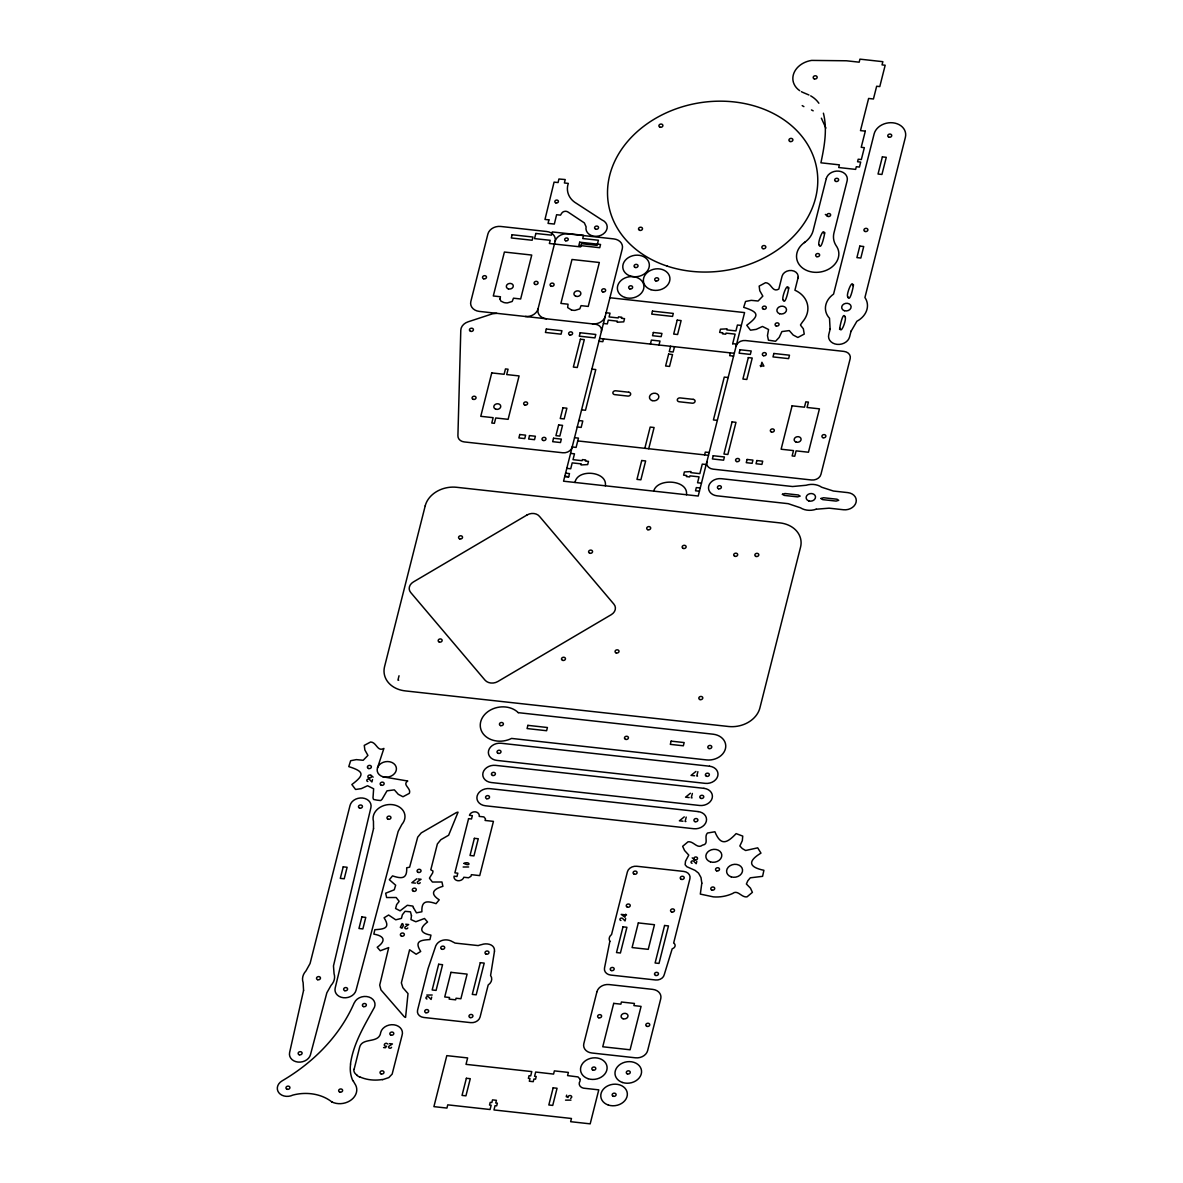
<?xml version="1.0" encoding="UTF-8"?>
<svg xmlns="http://www.w3.org/2000/svg" width="1183" height="1183" viewBox="0 0 1183 1183"><rect width="100%" height="100%" fill="white"/><g stroke="black" fill="none" stroke-linecap="round" stroke-linejoin="round"><path stroke-width="1.5" d="M350.464 1064.079C353.185 1044.175 363.861 1026.46 373.37 1009.188A10.691 8.592 -9.5 0 0 369.066 997.077A10.691 8.592 -9.5 0 0 354.368 1002.74L354.146 1002.992A183.025 146.929 -9.5 0 1 282.131 1080.848A10.691 8.592 -9.5 0 0 278.759 1092.634A10.691 8.592 -9.5 0 0 292.896 1095.074A40.533 32.547 -9.5 0 1 331.935 1101.994L331.832 1101.935A16.044 12.88 -9.5 0 0 351.602 1099.628A16.044 12.88 -9.5 0 0 354.737 1083.569L353.052 1080.626M354.101 1069.358L359.543 1047.591C361.939 1036.737 379.151 1044.249 380.719 1032.419A11.031 8.858 -9.5 0 1 394.072 1024.818A11.031 8.858 -9.5 0 1 402.043 1035.406L392.164 1074.09L388.837 1077.58L382.39 1079.739M372.527 779.582L371.92 781.978L369.48 779.493A1.523 1.213 -9.5 0 0 367.07 779.686A1.523 1.213 -9.5 0 0 367.809 781.505M399.041 675.759L397.946 680.107L398.701 680.195M525.237 316.467A10.898 8.754 -9.5 0 0 538.028 308.926L555.093 241.406A10.898 8.754 -9.5 0 1 567.899 233.85L613.903 238.922A10.898 8.754 -9.5 0 1 622.288 248.8L563.552 481.2L698.207 496.032L744.58 312.593L609.925 297.746M426.767 995.051L432.224 995.007M463.144 867.006L468.601 866.976M431.691 997.092L431.1 999.472L428.645 996.988A1.523 1.213 -9.5 0 0 426.235 997.18A1.523 1.213 -9.5 0 0 426.974 998.999M568.683 476.823L564.764 476.394L568.683 476.808L569.496 473.599L565.578 473.17M603.552 338.841L602.827 341.695L598.923 341.251M574.982 482.457C577.437 468.276 607.796 471.381 605.326 485.799M650.428 343.957L651.404 340.098L659.996 341.044L659.02 344.904M644.824 448.298L650.177 427.078L654.095 427.521L648.728 448.727M670.613 346.235L669.267 351.588L673.171 352.016L674.517 346.723M653.681 491.137C657.319 477.607 688.565 479.736 686.48 494.745M704.595 454.893L705.305 452.098L709.209 452.527M730.384 352.874L729.674 355.669L733.578 356.098M732.647 343.869L735.116 334.124L726.007 333.118L725.726 334.197L722.473 333.828L722.754 332.763L719.648 332.423L720.462 329.199L727.087 328.83L726.82 329.909L735.93 330.915L737.423 325.014L741.327 325.443M566.657 1095.133L566.273 1096.656L568.077 1097.484L568.106 1096.7A1.863 1.494 -9.5 0 1 570.324 1095.576A1.863 1.494 -9.5 0 1 571.685 1097.247L570.65 1098.43M565.518 1100.146L570.975 1100.116M760.802 366.671L761.911 362.279L763.907 366.153L760.151 365.739M625.718 914.163L624.935 917.254L621.208 914.385L626.546 914.977M625.644 918.555L625.038 920.936L622.598 918.466A1.523 1.213 -9.5 0 0 620.173 918.659A1.523 1.213 -9.5 0 0 620.927 920.478M798.214 277.147L794.917 290.219A27.579 22.137 -9.5 0 1 802.651 321.746L800.521 324.807A3.505 2.824 -9.5 0 0 800.773 325.517L803.361 328.8L804.233 334.079L797.874 337.48L793.187 335.04L789.268 330.589L781.904 331.565L779.183 337.421L775.56 341.266L768.432 340.172L767.471 335.617L768.551 329.51L762.458 326.464L756.218 329.362L750.48 330.19L746.754 325.251C759.708 315.55 759.087 312.208 743.693 307.343L745.556 301.458L751.235 300.349L758.096 301.014L762.828 296.12L759.767 290.707L759.161 286.109L765.519 282.707C771.641 282.885 772.055 292.866 778.813 289.096L782.067 276.201A8.177 6.566 -9.5 0 1 791.693 270.523A8.177 6.566 -9.5 0 1 798.007 277.961M686.214 817.098L685.12 821.46L685.874 821.534M692.38 793.453L691.271 797.8L692.04 797.889M697.881 771.671L696.787 776.018L697.541 776.107M865.305 131.165L861.224 147.313L864.344 147.653L861.342 159.557L858.207 159.217L857.571 161.746L860.692 162.086L859.435 167.054L856.315 166.714L855.634 169.391L838.703 167.528L839.383 164.851L820.913 162.81C824.329 146.662 827.538 129.509 823.398 113.184M830.244 328.711L828.751 334.626A10.691 8.592 -9.5 0 0 837.002 344.357A10.691 8.592 -9.5 0 0 849.586 336.933L851.08 331.003M696.802 861.357L696.196 863.738L693.756 861.254A1.523 1.213 -9.5 0 0 691.33 861.461A1.523 1.213 -9.5 0 0 692.085 863.279M377.51 767.826L383.898 748.44C377.259 752.107 376.712 742.229 370.619 741.992L364.26 745.379L364.867 749.992L367.913 755.405L363.181 760.285L356.334 759.619L350.641 760.728L348.778 766.614C364.172 771.479 364.793 774.821 351.854 784.536L355.58 789.475L361.303 788.632L367.558 785.734L373.636 788.795L373 797.904L373.532 799.457L377.052 800.137L380.66 800.551L382.065 799.294L386.989 790.835L394.353 789.86L398.272 794.311L402.974 796.75L409.333 793.364C411.625 788.218 401.776 784.876 407.751 781.017L383.499 776.906M850.947 331.506L856.876 321.273A21.619 17.361 -9.5 0 0 864.921 297.524L905.365 137.391A16.044 12.88 -9.5 0 0 892.988 122.81A16.044 12.88 -9.5 0 0 874.119 133.945L833.571 294.109A21.619 17.361 -9.5 0 0 829.505 318.242L830.111 329.214M416.712 878.806L411.832 882.74L415.425 883.139M695.929 771.449L691.049 775.397L694.643 775.782M690.428 793.231L685.548 797.165L689.127 797.564M684.277 816.891L679.382 820.825L682.975 821.224M496.756 313.332L492.616 313.776L468.069 321.82A10.691 8.592 -9.5 0 0 460.793 330.249L457.91 435.817A8.015 6.433 -9.5 0 0 464.254 441.924L562.709 452.764A8.015 6.433 -9.5 0 0 572.143 447.204M865.305 131.136L860.485 130.603L868.618 98.455L873.438 98.988L876.662 86.241L879.782 86.581L885.18 65.228L882.045 64.888L882.858 61.679L859.937 59.15L859.183 62.181L846.422 60.777L811.642 60.407A21.264 17.08 -9.5 0 0 793.29 74.958A21.131 16.976 -9.5 0 0 793.305 81.982M606.125 312.756L610.029 313.184L609.082 316.94L618.206 317.946L618.472 316.867L621.726 317.221L621.459 318.301L624.55 318.641L623.737 321.85L617.127 322.22L617.393 321.155L608.269 320.149L607.323 323.905L603.419 323.477M732.706 343.661L736.61 344.09M599.633 338.471L734.288 353.303M728.166 377.525L724.262 377.096L713.423 419.95L717.327 420.379M591.884 369.126L595.788 369.554L585.496 410.264L581.592 409.836M578.886 420.556L582.79 420.985L581.164 427.418L577.26 426.989M574.554 437.695L578.457 438.124L576.106 447.411L572.202 446.982M577.748 440.919L708.499 455.322M706.177 464.535L702.273 464.106L699.848 473.644L690.739 472.638L691.005 471.559L684.395 471.943L683.582 475.152L686.672 475.492L686.406 476.557L689.659 476.926L689.926 475.847L699.049 476.853L697.556 482.753L701.46 483.182M570.576 453.4L574.48 453.828L573.016 459.669L582.125 460.675L582.406 459.596L585.659 459.95L585.378 461.03L588.483 461.37L587.67 464.579L581.045 464.963L581.311 463.884L572.202 462.878L570.709 468.779L566.805 468.35M700.232 488.002L696.329 487.573L695.515 490.797L699.434 491.226M418.176 878.969L421.074 879.28L417.836 881.453A1.523 1.213 -9.5 0 0 417.91 883.405A1.523 1.213 -9.5 0 0 420.202 882.666M405.754 924.219L408.653 924.544L405.414 926.718A1.523 1.213 -9.5 0 0 405.488 928.67A1.523 1.213 -9.5 0 0 407.78 927.93M389.532 1043.628L392.431 1043.938L389.34 1045.979A1.523 1.213 -9.5 0 0 389.266 1048.064A1.523 1.213 -9.5 0 0 391.558 1047.325M383.573 1047.561L385.436 1047.754L386.575 1046.23L385.614 1046.26A1.863 1.494 -9.5 0 1 384.386 1044.53A1.863 1.494 -9.5 0 1 386.545 1043.302L387.935 1044.057M571.448 309.961L567.663 307.58L568.047 304.208L560.89 303.41L571.995 259.476L599.337 262.493L588.232 306.427L581.075 305.643L579.774 308.911L575.027 310.36A10.943 8.784 -9.5 0 1 571.448 309.961M808.95 94.995L803.213 92.555A21.131 16.976 -9.5 0 1 801.394 91.683M360.031 1077.21L359.085 1076.752A14.566 11.697 -9.5 0 1 357.636 1075.879A17.656 14.166 -9.5 0 1 356.955 1075.391M694.377 859.627L692.203 857.867M827.538 216.223L825.335 214.434M370.944 775.323L373.148 777.127M818.873 103.246L818.34 102.507A30.166 24.222 -9.5 0 0 810.695 95.867M821.372 118.182L825.897 128.104M382.36 1079.502A34.263 27.505 -9.5 0 1 360.135 1077.048M357.162 1075.17A8.592 6.891 -9.5 0 1 353.821 1069.358M352.815 1080.7A45.605 36.614 -9.5 0 1 350.612 1064.079M736.092 346.131A8.015 6.433 -9.5 0 1 745.541 340.556L843.997 351.41A8.015 6.433 -9.5 0 1 850.178 358.7L820.928 474.427A8.015 6.433 -9.5 0 1 811.494 479.987L713.038 469.148A8.015 6.433 -9.5 0 1 706.842 461.858M601.393 331.462A8.015 6.433 -9.5 0 0 595.212 324.186L479.233 311.395A10.898 8.754 -9.5 0 1 470.834 301.517L487.899 233.997A10.898 8.754 -9.5 0 1 500.705 226.456L546.709 231.513A10.898 8.754 -9.5 0 1 555.093 241.406M546.428 318.804A10.898 8.754 -9.5 0 1 538.028 308.926M605.223 316.319A10.898 8.754 -9.5 0 1 592.432 323.876M799.708 90.662A21.131 16.976 -9.5 0 1 793.482 82.544M803.893 106.618A21.131 16.976 -9.5 0 1 802.207 105.598M811.449 109.93A33.065 26.544 -9.5 0 1 813.179 110.832M494.494 951.147L490.59 975.487A9.05 7.261 -9.5 0 1 488.18 984.995L480.076 1017.055A8.015 6.433 -9.5 0 1 470.642 1022.63L423.751 1017.469A8.015 6.433 -9.5 0 1 417.569 1010.178L428.069 968.596L435.093 947.864C436.852 940.041 446.361 937.823 452.616 941.801A27.046 21.723 -9.5 0 1 455.011 943.073L478.183 945.587A27.002 21.678 -9.5 0 1 481.762 944.581C486.804 942.718 495.071 944.33 494.494 951.147M782.407 494.302L784.211 495.396L797.623 496.89L800.152 496.106L798.362 494.997L785.009 493.518L782.421 494.272M580.217 1079.325L579.995 1081.129A6.24 4.998 -9.5 0 0 583.47 1088.168L598.775 1089.854L590.184 1123.85L570.65 1121.691L571.463 1118.482L493.976 1109.95L495.056 1105.661L496.683 1105.839L497.363 1103.162L495.736 1102.985L496.416 1100.308L492.512 1099.879L491.832 1102.556L490.206 1102.379L489.525 1105.055L491.152 1105.233L490.073 1109.521L447.751 1104.848L446.937 1108.072L433.91 1106.637L446.804 1055.635L467.64 1057.927L466.013 1064.36L531.773 1071.591L530.694 1075.879L529.052 1075.702L528.387 1078.378L530.014 1078.556L529.333 1081.247L533.237 1081.676L533.917 1079L535.544 1079.177L536.224 1076.486L534.598 1076.308L535.677 1072.035L553.57 1074.09L554.383 1070.881L568.387 1072.419L567.574 1075.598L578.029 1076.929L580.217 1079.325M701.815 883.154L700.321 894.097L713.319 896.862A31.675 25.434 -9.5 0 0 732.514 893.549C737.822 889.276 741.357 897.734 746.991 896.877L752.403 892.352L750.466 888.167L746.384 883.997L747.848 880.729L750.303 877.816L762.591 876.337L763.907 870.289C748.617 867.139 747.552 861.165 760.965 853.12L757.697 847.841L745.63 850.503L742.332 848.581L739.848 845.963L742.318 840.684L742.747 836.1L736.137 833.616C726.806 843.39 720.802 846.082 714.902 831.767L707.478 833.024C703.56 836.736 709.489 844.189 702.525 845.12C697.216 849.394 693.696 840.936 688.048 841.793L682.65 846.318L684.573 850.503L688.772 855.117L685.519 861.135L685.12 864.699L686.805 866.71L695.086 870.377L698.517 873.098L700.987 877.52L701.815 883.154M845.106 316.807C846.836 318.907 841.098 334.937 839.915 328.268C838.451 334.907 842.429 309.724 845.106 316.807M783.146 299.92C785.571 307.24 790.185 281.938 788.322 288.652C787.523 281.096 781.209 298.707 783.146 299.92M819.08 244.955C821.534 252.29 826.133 226.914 824.285 233.628C823.427 226.16 817.202 243.875 819.094 244.822M847.841 296.948C850.266 304.253 854.895 279.084 853.017 285.754C852.411 277.901 845.608 296.031 847.856 296.815M413.414 907.657L416.475 912.832L421.887 911.768C421.355 900.514 426.797 900.588 436.054 903.649L439.218 899.819C429.444 893.535 433.289 889.084 442.9 886.333L441.954 882L432.401 882.03L429.488 878.289A2.336 1.878 -9.5 0 1 429.621 877.83L432.712 872.832L432.978 871.028L430.804 869.786L437.37 843.952L440.875 839.693L448.638 835.228L458.058 812.159A4.762 3.815 -9.5 0 0 455.795 812.898L421.237 832.906L417.703 837.165L409.629 867.169L406.701 867.79C407.218 879.043 401.791 878.954 392.519 875.893L389.355 879.723L395.654 885.209L394.294 889.72A2.366 1.893 -9.5 0 1 393.821 889.986L385.673 893.209L386.619 897.542L396.187 897.513L399.085 901.254A2.336 1.878 -9.5 0 1 398.952 901.712L396.66 904.537L395.595 908.514L400.091 910.821L407.322 905.291L412.778 906.074A2.322 1.863 -9.5 0 1 413.074 906.444L413.414 907.657M400.386 927.25C402.989 930.06 402.383 925.742 403.433 925.668C402.072 919.96 400.993 927.516 400.416 927.102M463.973 863.472C471.425 867.198 469.858 860.751 464.002 863.324M820.958 498.516L822.747 499.625L836.1 501.089L838.703 500.32L836.987 499.211L823.56 497.747L820.972 498.457M411.477 915.701L410.959 919.575L415.721 921.705A2.336 1.878 -9.5 0 0 416.268 921.587L424.49 918.496L427.566 922.001C418.575 928.581 420.29 933.298 430.952 935.132L429.932 939.568C420.216 940.13 414.198 941.195 420.704 951.472L416.15 954.237L409.599 949.786L401.362 982.881L402.871 987.687L408.017 993.587L405.577 1017.41A4.762 3.815 -9.5 0 1 403.802 1016.227L380.97 989.905L379.713 985.128L388.704 947.598L380.29 950.762L377.214 947.258C386.309 940.751 384.475 935.96 373.828 934.126L374.863 929.69C384.564 929.143 390.597 928.064 384.091 917.786L388.63 915.021L395.743 919.812L401.229 918.466A2.351 1.878 -9.5 0 0 401.54 918.067L402.338 914.814L405.074 911.309L410.457 911.842L411.477 915.701M499.921 298.9L500.867 301.088L503.854 302.508A10.943 8.784 -9.5 0 0 507.448 302.907L512.18 301.473L513.481 298.19L520.653 298.988L531.744 255.055L504.402 252.038L493.296 295.972L500.468 296.756L499.921 298.9M609.866 941.254L604.498 968.108A8.015 6.433 -9.5 0 0 610.753 975.073L655.663 979.982A7.32 5.871 -9.5 0 0 664.24 974.688L672.21 948.751A4.007 3.209 -9.5 0 0 675.035 946.149A4.007 3.209 -9.5 0 0 673.645 943.073L689.911 878.718A8.015 6.433 -9.5 0 0 683.73 871.427L636.853 866.267A8.015 6.433 -9.5 0 0 627.404 871.827L611.552 934.57A6.817 5.471 -9.5 0 0 609.866 941.254M303.573 990.393L289.613 1052.53A10.691 8.592 -9.5 0 0 297.968 1062.068A10.691 8.592 -9.5 0 0 310.464 1054.718L326.848 992.818L331.033 985.395A16.044 12.88 -9.5 0 0 334.064 973.727L333.473 965.949L370.9 807.634A10.691 8.592 -9.5 0 0 362.545 798.022A10.691 8.592 -9.5 0 0 350.035 805.46L310.079 963.494L305.953 970.918A16.044 12.88 -9.5 0 0 303.114 982.6L303.573 990.393M548.897 219.861L548.054 223.395L554.339 224.06L556.601 214.729L560.52 215.129L561.688 213.236A4.007 3.224 -9.5 0 1 568.032 212.038L584.358 222.907L586.088 226.796A10.691 8.592 -9.5 0 0 593.526 236.127A10.691 8.592 -9.5 0 0 606.347 230.508A10.691 8.592 -9.5 0 0 601.851 219.875L576.52 203.417A23.882 19.179 -9.5 0 1 568.313 183.395L564.395 182.981L565.208 179.55L558.923 179.003L558.08 182.552L554.073 182.123L544.979 219.447L548.882 219.861M373.532 828.677L335.173 988.086A10.691 8.592 -9.5 0 0 343.44 997.727A10.691 8.592 -9.5 0 0 356.009 990.393L398.168 831.398L401.88 824.418A16.044 12.88 -9.5 0 0 392.268 804.632A16.044 12.88 -9.5 0 0 373.458 821.283L373.532 828.677M535.84 233.465L534.553 238.611L550.199 240.297L549.385 243.506L580.661 246.892L581.459 243.683L597.104 245.369L598.391 240.238L582.746 238.537L583.559 235.328L552.284 231.942L551.485 235.151L535.84 233.465M425.215 505.851L384.579 666.576A26.736 21.457 -9.5 0 0 405.207 690.887L728.817 726.525A26.736 21.471 -9.5 0 0 759.9 707.922L800.536 547.197A26.736 21.457 -9.5 0 0 779.908 522.886L456.668 487.292A26.736 21.457 -9.5 0 0 425.215 505.851M343.218 866.843L340.305 878.363L344.209 878.792L347.122 867.272L343.218 866.843M512.121 234.752L511.307 237.96L532.143 240.253L532.956 237.044L512.121 234.752M491.744 372.911L480.771 416.312L493.134 417.673L491.788 423.041L494.39 423.322L495.751 417.969L508.113 419.329L519.086 375.928L506.708 374.567L508.069 369.214L505.466 368.919L504.106 374.272L491.744 372.911M361.865 916.973L358.952 928.492L362.856 928.921L365.769 917.402L361.865 916.973M546.309 329.022L545.437 332.453L561.067 334.168L561.94 330.737L546.309 329.022M519.751 434.516L518.893 437.947L524.749 438.597L525.607 435.167L519.751 434.516M529.511 435.595L528.653 439.026L534.524 439.677L535.381 436.246L529.511 435.595M579.7 242.19L578.886 245.413L599.737 247.705L600.55 244.482L579.7 242.19M553.54 438.242L552.668 441.673L560.491 442.531L561.348 439.115L553.54 438.242M580.173 332.748L579.3 336.179L594.931 337.894L595.803 334.464L580.173 332.748M558.642 424.934L555.921 435.64L559.84 436.083L562.546 425.362L558.642 424.934M562.975 407.78L560.254 418.501L564.173 418.93L566.879 408.209L562.975 407.78M580.395 339.21L573.356 367.07L577.26 367.514L584.298 339.654L580.395 339.21M468.586 818.636L454.878 872.862L457.821 873.187L456.978 876.499L454.065 876.189A5.161 4.14 -9.5 0 0 457.939 880.744A5.205 4.185 -9.5 0 0 463.84 877.254L468.527 877.771L470.967 876.307L471.381 874.681L479.721 875.597L493.429 821.372L485.074 820.455L485.488 818.828L483.906 816.906L479.219 816.403A5.205 4.185 -9.5 0 0 475.344 811.834A5.161 4.14 -9.5 0 0 469.444 815.324L472.357 815.634L471.514 818.961L468.586 818.636M438.671 964.263L432.179 989.979L436.083 990.408L442.575 964.692L438.671 964.263M474.368 838.333L470.035 855.472L473.939 855.9L478.272 838.762L474.368 838.333M450.96 972.337L444.734 996.973L449.54 997.506L449.141 999.117L455.647 999.827L456.061 998.23L460.882 998.763L467.108 974.112L450.96 972.337M527.884 725.356L527.071 728.565L546.605 730.724L547.418 727.515L527.884 725.356M480.298 962.681L472.283 994.4L476.187 994.829L484.202 963.11L480.298 962.681M652.469 311.114L651.715 314.116L672.55 316.423L673.304 313.421L652.469 311.114M653.356 332.497L652.543 335.706L661.134 336.652L661.948 333.443L653.356 332.497M466.368 1078.275L462.035 1095.414L465.939 1095.842L470.272 1078.704L466.368 1078.275M641.733 460.512L636.972 479.381L640.875 479.81L645.637 460.956L641.733 460.512M668.632 354.101L665.615 366.005L669.534 366.434L672.536 354.545L668.632 354.101M677.208 320.149L673.689 334.079L677.593 334.508L681.112 320.578L677.208 320.149M553.156 1087.828L548.823 1104.981L552.727 1105.41L557.06 1088.256L553.156 1087.828M713.216 455.736L712.403 458.945L723.597 460.187L724.41 456.963L713.216 455.736M739.996 349.754L739.138 353.185L750.333 354.412L751.205 350.981L739.996 349.754M732.07 421.902L723.952 454.05L727.856 454.479L735.974 422.331L732.07 421.902M748.321 357.606L742.909 379.048L746.813 379.477L752.225 358.035L748.321 357.606M596.942 991.738L583.825 1043.598A10.351 8.311 -9.5 0 0 591.796 1052.988L635.478 1057.809A10.351 8.311 -9.5 0 0 647.633 1050.637L660.75 998.763A10.351 8.311 -9.5 0 0 652.779 989.387L609.082 984.567A10.351 8.311 -9.5 0 0 596.942 991.738M622.997 926.851L616.506 952.566L620.41 952.995L626.916 927.28L622.997 926.851M671.131 741.135L670.317 744.358L683.345 745.793L684.158 742.569L671.131 741.135M747.079 459.462L746.266 462.671L752.122 463.322L752.935 460.113L747.079 459.462M773.859 353.48L773.002 356.911L788.617 358.626L789.49 355.196L773.859 353.48M613.711 1003.376L602.753 1046.778L630.095 1049.779L641.068 1006.393L633.896 1005.594L634.443 1003.45L621.415 1002.016L620.883 1004.16L613.711 1003.376M826.296 178.559L813.017 231.069A24.666 19.8 -9.5 0 1 804.44 242.545L804.81 242.293A21.264 17.065 -9.5 0 0 800.3 265.938A21.264 17.065 -9.5 0 0 828.884 269.059A21.264 17.065 -9.5 0 0 836.174 245.724A24.325 19.534 -9.5 0 1 833.926 233.036L847.132 180.851A10.691 8.592 -9.5 0 0 838.88 171.136A10.691 8.592 -9.5 0 0 826.296 178.559M638.317 922.917L632.092 947.568L648.24 949.343L654.465 924.707L638.317 922.917M756.854 460.542L756.041 463.751L761.896 464.401L762.71 461.178L756.854 460.542M792.092 405.828L781.12 449.229L793.497 450.59L792.137 455.943L794.739 456.239L796.1 450.871L808.462 452.231L819.435 408.845L807.057 407.47L808.418 402.116L805.815 401.836L804.455 407.189L792.092 405.828M664.58 925.49L655.101 962.992L659.005 963.42L668.484 925.919L664.58 925.49M859.819 246.094L856.906 257.613L860.825 258.042L863.723 246.522L859.819 246.094M882.37 156.881L878.037 174.034L881.941 174.463L886.274 157.309L882.37 156.881M526.819 515.108L413.37 581.962A9.287 7.453 -9.5 0 0 410.708 592.491L484.986 680.121A9.287 7.453 -9.5 0 0 497.792 681.541L611.241 614.687A9.287 7.453 -9.5 0 0 613.903 604.158L539.625 516.527A8.887 7.142 -9.5 0 0 527.219 514.886L526.819 515.108M518.243 712.654L713.245 734.214A16.044 12.88 -9.5 0 1 725.401 748.854A16.044 12.88 -9.5 0 1 706.547 759.915L511.574 738.429A21.264 17.065 -9.5 0 1 483.433 734.14A21.264 17.065 -9.5 0 1 489.422 710.628A21.264 17.065 -9.5 0 1 518.243 712.654M816.181 509.222L829.091 508.172L843.479 509.755A10.691 8.592 -9.5 0 0 856.063 502.331A10.691 8.592 -9.5 0 0 847.812 492.616L833.423 491.034L821.682 487.233A16.044 12.88 -9.5 0 0 806.096 485.267L792.551 486.524L721.305 478.686A10.691 8.592 -9.5 0 0 708.721 486.109A10.691 8.592 -9.5 0 0 716.972 495.825L788.218 503.677L800.403 507.773A16.044 12.88 -9.5 0 0 816.181 509.222M628.764 392.224L615.751 390.789A2.41 1.937 -9.5 0 0 612.912 392.46A2.41 1.937 -9.5 0 0 614.776 394.634L627.789 396.068A2.41 1.937 -9.5 0 0 630.628 394.397A2.41 1.937 -9.5 0 0 628.764 392.224M693.194 399.351L680.166 397.917A2.41 1.937 -9.5 0 0 677.341 399.573A2.41 1.937 -9.5 0 0 679.19 401.762L692.218 403.196A2.41 1.937 -9.5 0 0 695.042 401.525A2.41 1.937 -9.5 0 0 693.194 399.351M709.534 766.214L501.178 743.264A10.691 8.592 -9.5 0 0 488.579 750.687A10.691 8.592 -9.5 0 0 496.845 760.403L705.201 783.353A10.691 8.592 -9.5 0 0 717.785 775.93A10.691 8.592 -9.5 0 0 709.534 766.214M703.944 788.336L495.588 765.371A10.691 8.592 -9.5 0 0 482.989 772.795A10.691 8.592 -9.5 0 0 491.256 782.525L699.611 805.475A10.691 8.592 -9.5 0 0 712.196 798.052A10.691 8.592 -9.5 0 0 703.944 788.336M698.074 811.582L489.703 788.617A10.691 8.592 -9.5 0 0 477.119 796.041A10.691 8.592 -9.5 0 0 485.37 805.771L693.741 828.721A10.691 8.592 -9.5 0 0 706.325 821.298A10.691 8.592 -9.5 0 0 698.074 811.582M623.101 1018.77A3.49 2.795 -9.5 0 0 627.996 1015.665A3.49 2.795 -9.5 0 0 622.539 1013.964A3.49 2.795 -9.5 0 0 623.101 1018.77M418.205 872.403A2.011 1.612 -9.5 0 0 421.044 870.644A2.011 1.612 -9.5 0 0 417.924 869.623A2.011 1.612 -9.5 0 0 418.205 872.403M413.429 891.287A2.011 1.612 -9.5 0 0 416.283 889.527A2.011 1.612 -9.5 0 0 413.148 888.507A2.011 1.612 -9.5 0 0 413.429 891.287M681.378 879.383A2.011 1.612 -9.5 0 0 684.218 877.623A2.011 1.612 -9.5 0 0 681.097 876.603A2.011 1.612 -9.5 0 0 681.378 879.383M671.663 912.004A2.011 1.612 -9.5 0 0 674.502 910.259A2.011 1.612 -9.5 0 0 671.382 909.239A2.011 1.612 -9.5 0 0 671.663 912.004M655.619 975.443A2.011 1.612 -9.5 0 0 658.473 973.683A2.011 1.612 -9.5 0 0 655.352 972.677A2.011 1.612 -9.5 0 0 655.619 975.443M646.924 1026.371A2.011 1.612 -9.5 0 0 649.763 1024.611A2.011 1.612 -9.5 0 0 646.643 1023.591A2.011 1.612 -9.5 0 0 646.924 1026.371M613.267 1096.271A2.011 1.612 -9.5 0 0 616.106 1094.512A2.011 1.612 -9.5 0 0 612.986 1093.506A2.011 1.612 -9.5 0 0 613.267 1096.271M627.419 1073.927A2.011 1.612 -9.5 0 0 630.258 1072.182A2.011 1.612 -9.5 0 0 627.138 1071.162A2.011 1.612 -9.5 0 0 627.419 1073.927M390.952 1035.155A2.011 1.612 -9.5 0 0 393.791 1033.395A2.011 1.612 -9.5 0 0 390.671 1032.389A2.011 1.612 -9.5 0 0 390.952 1035.155M699.952 699.567A2.011 1.612 -9.5 0 0 702.791 697.807A2.011 1.612 -9.5 0 0 699.671 696.787A2.011 1.612 -9.5 0 0 699.952 699.567M695.057 821.667A2.011 1.612 -9.5 0 0 697.896 819.908A2.011 1.612 -9.5 0 0 694.776 818.887A2.011 1.612 -9.5 0 0 695.057 821.667M700.928 798.407A2.011 1.612 -9.5 0 0 703.767 796.662A2.011 1.612 -9.5 0 0 700.647 795.641A2.011 1.612 -9.5 0 0 700.928 798.407M706.517 776.299A2.011 1.612 -9.5 0 0 709.356 774.54A2.011 1.612 -9.5 0 0 706.236 773.519A2.011 1.612 -9.5 0 0 706.517 776.299M708.942 748.558A2.011 1.612 -9.5 0 0 711.782 746.798A2.011 1.612 -9.5 0 0 708.661 745.778A2.011 1.612 -9.5 0 0 708.942 748.558M711.885 890.104A2.011 1.612 -9.5 0 0 714.724 888.344A2.011 1.612 -9.5 0 0 711.604 887.339A2.011 1.612 -9.5 0 0 711.885 890.104M716.661 870.851A2.011 1.612 -9.5 0 0 719.515 869.091A2.011 1.612 -9.5 0 0 716.395 868.071A2.011 1.612 -9.5 0 0 716.661 870.851M592.964 1070.142A2.011 1.612 -9.5 0 0 595.803 1068.382A2.011 1.612 -9.5 0 0 592.683 1067.362A2.011 1.612 -9.5 0 0 592.964 1070.142M598.761 1017.764A2.011 1.612 -9.5 0 0 601.615 1016.005A2.011 1.612 -9.5 0 0 598.48 1014.984A2.011 1.612 -9.5 0 0 598.761 1017.764M611.345 970.563A2.011 1.612 -9.5 0 0 614.199 968.818A2.011 1.612 -9.5 0 0 611.064 967.798A2.011 1.612 -9.5 0 0 611.345 970.563M627.374 907.139A2.011 1.612 -9.5 0 0 630.228 905.379A2.011 1.612 -9.5 0 0 627.108 904.359A2.011 1.612 -9.5 0 0 627.374 907.139M634.236 874.193A2.011 1.612 -9.5 0 0 637.075 872.433A2.011 1.612 -9.5 0 0 633.955 871.413A2.011 1.612 -9.5 0 0 634.236 874.193M401.51 936.137A2.011 1.612 -9.5 0 0 404.349 934.378A2.011 1.612 -9.5 0 0 401.229 933.357A2.011 1.612 -9.5 0 0 401.51 936.137M381.148 1073.942A2.011 1.612 -9.5 0 0 383.987 1072.182A2.011 1.612 -9.5 0 0 380.867 1071.177A2.011 1.612 -9.5 0 0 381.148 1073.942M363.521 1006.6A2.011 1.612 -9.5 0 0 366.36 1004.855A2.011 1.612 -9.5 0 0 363.24 1003.835A2.011 1.612 -9.5 0 0 363.521 1006.6M339.787 1092.086A2.011 1.612 -9.5 0 0 342.626 1090.327A2.011 1.612 -9.5 0 0 339.506 1089.306A2.011 1.612 -9.5 0 0 339.787 1092.086M287.085 1089.247A2.011 1.612 -9.5 0 0 289.924 1087.488A2.011 1.612 -9.5 0 0 286.804 1086.467A2.011 1.612 -9.5 0 0 287.085 1089.247M299.269 1054.778A2.011 1.612 -9.5 0 0 302.109 1053.018A2.011 1.612 -9.5 0 0 298.988 1052.012A2.011 1.612 -9.5 0 0 299.269 1054.778M317.636 979.701A2.011 1.612 -9.5 0 0 320.475 977.957A2.011 1.612 -9.5 0 0 317.355 976.936A2.011 1.612 -9.5 0 0 317.636 979.701M344.756 990.674A2.011 1.612 -9.5 0 0 347.595 988.914A2.011 1.612 -9.5 0 0 344.475 987.894A2.011 1.612 -9.5 0 0 344.756 990.674M388.113 819.227A2.011 1.612 -9.5 0 0 390.952 817.468A2.011 1.612 -9.5 0 0 387.832 816.447A2.011 1.612 -9.5 0 0 388.113 819.227M359.588 808.107A2.011 1.612 -9.5 0 0 362.442 806.362A2.011 1.612 -9.5 0 0 359.321 805.342A2.011 1.612 -9.5 0 0 359.588 808.107M368.534 768.506A2.011 1.612 -9.5 0 0 371.388 766.747A2.011 1.612 -9.5 0 0 368.268 765.726A2.011 1.612 -9.5 0 0 368.534 768.506M381.31 785.261A2.011 1.612 -9.5 0 0 384.15 783.501A2.011 1.612 -9.5 0 0 381.03 782.481A2.011 1.612 -9.5 0 0 381.31 785.261M486.686 798.702A2.011 1.612 -9.5 0 0 489.525 796.943A2.011 1.612 -9.5 0 0 486.405 795.937A2.011 1.612 -9.5 0 0 486.686 798.702M492.557 775.457A2.011 1.612 -9.5 0 0 495.411 773.697A2.011 1.612 -9.5 0 0 492.291 772.676A2.011 1.612 -9.5 0 0 492.557 775.457M498.147 753.349A2.011 1.612 -9.5 0 0 501.001 751.589A2.011 1.612 -9.5 0 0 497.88 750.569A2.011 1.612 -9.5 0 0 498.147 753.349M500.572 725.608A2.011 1.612 -9.5 0 0 503.411 723.848A2.011 1.612 -9.5 0 0 500.291 722.828A2.011 1.612 -9.5 0 0 500.572 725.608M625.585 739.375A2.011 1.612 -9.5 0 0 628.439 737.615A2.011 1.612 -9.5 0 0 625.319 736.61A2.011 1.612 -9.5 0 0 625.585 739.375M755.952 556.439A2.011 1.612 -9.5 0 0 758.806 554.694A2.011 1.612 -9.5 0 0 755.686 553.674A2.011 1.612 -9.5 0 0 755.952 556.439M734.82 556.306A2.011 1.612 -9.5 0 0 737.674 554.546A2.011 1.612 -9.5 0 0 734.539 553.526A2.011 1.612 -9.5 0 0 734.82 556.306M683.286 548.439A2.011 1.612 -9.5 0 0 686.14 546.679A2.011 1.612 -9.5 0 0 683.005 545.659A2.011 1.612 -9.5 0 0 683.286 548.439M647.84 529.718A2.011 1.612 -9.5 0 0 650.694 527.958A2.011 1.612 -9.5 0 0 647.559 526.938A2.011 1.612 -9.5 0 0 647.84 529.718M616.18 652.942A2.011 1.612 -9.5 0 0 619.02 651.197A2.011 1.612 -9.5 0 0 615.899 650.177A2.011 1.612 -9.5 0 0 616.18 652.942M608.358 1105.055A13.368 10.736 -9.5 0 0 627.315 1093.329A13.368 10.736 -9.5 0 0 606.509 1086.541A13.368 10.736 -9.5 0 0 608.358 1105.055M622.569 1082.504A13.368 10.736 -9.5 0 0 641.526 1070.778A13.368 10.736 -9.5 0 0 620.72 1063.99A13.368 10.736 -9.5 0 0 622.569 1082.504M731.153 876.84A8.015 6.433 -9.5 0 0 742.54 869.801A8.015 6.433 -9.5 0 0 730.044 865.734A8.015 6.433 -9.5 0 0 731.153 876.84M710.406 861.86A8.015 6.433 -9.5 0 0 721.778 854.836A8.015 6.433 -9.5 0 0 709.297 850.754A8.015 6.433 -9.5 0 0 710.406 861.86M588.114 1078.704A13.368 10.736 -9.5 0 0 607.071 1066.977A13.368 10.736 -9.5 0 0 586.25 1060.19A13.368 10.736 -9.5 0 0 588.114 1078.704M694.939 859.893A1.863 1.494 -9.5 0 0 697.512 858.193A1.863 1.494 -9.5 0 0 694.554 857.335A1.863 1.494 -9.5 0 0 694.939 859.893M382.656 776.669A9.686 7.778 -9.5 0 0 396.394 768.181A9.686 7.778 -9.5 0 0 381.325 763.257A9.686 7.778 -9.5 0 0 382.656 776.669M368.933 777.926A1.863 1.494 -9.5 0 0 371.536 776.255A1.863 1.494 -9.5 0 0 368.608 775.353A1.863 1.494 -9.5 0 0 368.933 777.926M823.043 437.71A2.011 1.612 -9.5 0 0 825.882 435.965A2.011 1.612 -9.5 0 0 822.762 434.945A2.011 1.612 -9.5 0 0 823.043 437.71M771.479 432.032A2.011 1.612 -9.5 0 0 774.318 430.272A2.011 1.612 -9.5 0 0 771.198 429.252A2.011 1.612 -9.5 0 0 771.479 432.032M796.1 442.087A3.49 2.795 -9.5 0 0 801.098 439.085A3.49 2.795 -9.5 0 0 795.701 437.252A3.49 2.795 -9.5 0 0 796.1 442.087M763.464 355.699A2.011 1.612 -9.5 0 0 766.303 353.939A2.011 1.612 -9.5 0 0 763.183 352.933A2.011 1.612 -9.5 0 0 763.464 355.699M736.698 461.577A2.011 1.612 -9.5 0 0 739.538 459.817A2.011 1.612 -9.5 0 0 736.418 458.797A2.011 1.612 -9.5 0 0 736.698 461.577M569.762 334.966A2.011 1.612 -9.5 0 0 572.602 333.207A2.011 1.612 -9.5 0 0 569.481 332.186A2.011 1.612 -9.5 0 0 569.762 334.966M543.13 440.475A2.011 1.612 -9.5 0 0 545.984 438.716A2.011 1.612 -9.5 0 0 542.849 437.695A2.011 1.612 -9.5 0 0 543.13 440.475M495.751 409.185A3.49 2.795 -9.5 0 0 500.749 406.183A3.49 2.795 -9.5 0 0 495.352 404.349A3.49 2.795 -9.5 0 0 495.751 409.185M470.568 331.329A2.011 1.612 -9.5 0 0 473.422 329.569A2.011 1.612 -9.5 0 0 470.302 328.549A2.011 1.612 -9.5 0 0 470.568 331.329M473.2 399.351A2.011 1.612 -9.5 0 0 476.054 397.592A2.011 1.612 -9.5 0 0 472.919 396.571A2.011 1.612 -9.5 0 0 473.2 399.351M524.779 405.03A2.011 1.612 -9.5 0 0 527.618 403.27A2.011 1.612 -9.5 0 0 524.498 402.264A2.011 1.612 -9.5 0 0 524.779 405.03M652.129 400.608A4.747 3.815 -9.5 0 0 658.857 396.438A4.747 3.815 -9.5 0 0 651.478 394.028A4.747 3.815 -9.5 0 0 652.129 400.608M602.812 291.905A2.011 1.612 -9.5 0 0 605.652 290.146A2.011 1.612 -9.5 0 0 602.531 289.125A2.011 1.612 -9.5 0 0 602.812 291.905M551.234 286.227A2.011 1.612 -9.5 0 0 554.088 284.467A2.011 1.612 -9.5 0 0 550.953 283.447A2.011 1.612 -9.5 0 0 551.234 286.227M575.87 296.282A3.49 2.795 -9.5 0 0 580.868 293.28A3.49 2.795 -9.5 0 0 575.47 291.447A3.49 2.795 -9.5 0 0 575.87 296.282M508.276 288.844A3.49 2.795 -9.5 0 0 513.274 285.842A3.49 2.795 -9.5 0 0 507.891 283.994A3.49 2.795 -9.5 0 0 508.276 288.844M483.655 278.789A2.011 1.612 -9.5 0 0 486.494 277.029A2.011 1.612 -9.5 0 0 483.374 276.009A2.011 1.612 -9.5 0 0 483.655 278.789M535.219 284.467A2.011 1.612 -9.5 0 0 538.073 282.707A2.011 1.612 -9.5 0 0 534.938 281.687A2.011 1.612 -9.5 0 0 535.219 284.467M624.949 297.465A13.368 10.736 -9.5 0 0 643.907 285.754A13.368 10.736 -9.5 0 0 623.086 278.966A13.368 10.736 -9.5 0 0 624.949 297.465M630.362 276.038A13.368 10.736 -9.5 0 0 649.319 264.312A13.368 10.736 -9.5 0 0 628.513 257.524A13.368 10.736 -9.5 0 0 630.362 276.038M629.8 288.903A2.011 1.612 -9.5 0 0 632.639 287.144A2.011 1.612 -9.5 0 0 629.519 286.123A2.011 1.612 -9.5 0 0 629.8 288.903M635.212 267.476A2.011 1.612 -9.5 0 0 638.051 265.717A2.011 1.612 -9.5 0 0 634.931 264.696A2.011 1.612 -9.5 0 0 635.212 267.476M650.931 289.672A13.368 10.736 -9.5 0 0 669.903 277.961A13.368 10.736 -9.5 0 0 649.083 271.173A13.368 10.736 -9.5 0 0 650.931 289.672M655.84 280.903A2.011 1.612 -9.5 0 0 658.68 279.144A2.011 1.612 -9.5 0 0 655.559 278.123A2.011 1.612 -9.5 0 0 655.84 280.903M562.635 660.38A2.011 1.612 -9.5 0 0 565.474 658.62A2.011 1.612 -9.5 0 0 562.354 657.6A2.011 1.612 -9.5 0 0 562.635 660.38M589.726 553.23A2.011 1.612 -9.5 0 0 592.565 551.47A2.011 1.612 -9.5 0 0 589.445 550.45A2.011 1.612 -9.5 0 0 589.726 553.23M439.307 642.058A2.011 1.612 -9.5 0 0 442.146 640.299A2.011 1.612 -9.5 0 0 439.026 639.278A2.011 1.612 -9.5 0 0 439.307 642.058M459.699 538.901A2.011 1.612 -9.5 0 0 462.538 537.141A2.011 1.612 -9.5 0 0 459.418 536.121A2.011 1.612 -9.5 0 0 459.699 538.901M808.788 500.927A4.747 3.815 -9.5 0 0 815.516 496.771A4.747 3.815 -9.5 0 0 808.137 494.361A4.747 3.815 -9.5 0 0 808.788 500.927M718.539 488.786A2.011 1.612 -9.5 0 0 721.379 487.026A2.011 1.612 -9.5 0 0 718.258 486.021A2.011 1.612 -9.5 0 0 718.539 488.786M762.991 248.667A2.011 1.612 -9.5 0 0 765.83 246.907A2.011 1.612 -9.5 0 0 762.71 245.887A2.011 1.612 -9.5 0 0 762.991 248.667M790.067 141.516A2.011 1.612 -9.5 0 0 792.906 139.757A2.011 1.612 -9.5 0 0 789.786 138.736A2.011 1.612 -9.5 0 0 790.067 141.516M639.648 230.345A2.011 1.612 -9.5 0 0 642.502 228.585A2.011 1.612 -9.5 0 0 639.367 227.565A2.011 1.612 -9.5 0 0 639.648 230.345M660.04 127.187A2.011 1.612 -9.5 0 0 662.894 125.428A2.011 1.612 -9.5 0 0 659.759 124.407A2.011 1.612 -9.5 0 0 660.04 127.187M667.242 266.131A105.642 84.806 -9.5 0 0 817.468 173.931A105.642 84.806 -9.5 0 0 653.253 119.764A105.642 84.806 -9.5 0 0 667.242 266.131M595.714 229.191A2.011 1.612 -9.5 0 0 598.554 227.432A2.011 1.612 -9.5 0 0 595.433 226.411A2.011 1.612 -9.5 0 0 595.714 229.191M555.847 202.884A1.804 1.449 -9.5 0 0 558.406 201.302A1.804 1.449 -9.5 0 0 555.596 200.385A1.804 1.449 -9.5 0 0 555.847 202.884M565.696 240.785A1.804 1.449 -9.5 0 0 568.254 239.203A1.804 1.449 -9.5 0 0 565.444 238.286A1.804 1.449 -9.5 0 0 565.696 240.785M779.627 313.746A4.836 3.889 -9.5 0 0 786.503 309.502A4.836 3.889 -9.5 0 0 778.961 307.033A4.836 3.889 -9.5 0 0 779.627 313.746M763.449 309.236A2.011 1.612 -9.5 0 0 766.288 307.476A2.011 1.612 -9.5 0 0 763.168 306.456A2.011 1.612 -9.5 0 0 763.449 309.236M776.211 325.976A2.011 1.612 -9.5 0 0 779.065 324.231A2.011 1.612 -9.5 0 0 775.93 323.21A2.011 1.612 -9.5 0 0 776.211 325.976M888.891 137.184A2.011 1.612 -9.5 0 0 891.731 135.424A2.011 1.612 -9.5 0 0 888.61 134.404A2.011 1.612 -9.5 0 0 888.891 137.184M865.054 231.469A2.011 1.612 -9.5 0 0 867.893 229.709A2.011 1.612 -9.5 0 0 864.773 228.689A2.011 1.612 -9.5 0 0 865.054 231.469M844.381 310.7A4.747 3.815 -9.5 0 0 851.109 306.53A4.747 3.815 -9.5 0 0 843.716 304.12A4.747 3.815 -9.5 0 0 844.381 310.7M828.056 216.459A1.863 1.494 -9.5 0 0 830.629 214.759A1.863 1.494 -9.5 0 0 827.671 213.901A1.863 1.494 -9.5 0 0 828.056 216.459M835.804 181.428A2.011 1.612 -9.5 0 0 838.643 179.668A2.011 1.612 -9.5 0 0 835.523 178.648A2.011 1.612 -9.5 0 0 835.804 181.428M816.788 256.652A2.011 1.612 -9.5 0 0 819.627 254.892A2.011 1.612 -9.5 0 0 816.507 253.872A2.011 1.612 -9.5 0 0 816.788 256.652M814.318 78.891A2.011 1.612 -9.5 0 0 817.172 77.132A2.011 1.612 -9.5 0 0 814.052 76.111A2.011 1.612 -9.5 0 0 814.318 78.891M470.109 1017.572A2.011 1.612 -9.5 0 0 472.949 1015.813A2.011 1.612 -9.5 0 0 469.828 1014.792A2.011 1.612 -9.5 0 0 470.109 1017.572M486.139 954.134A2.011 1.612 -9.5 0 0 488.978 952.374A2.011 1.612 -9.5 0 0 485.858 951.354A2.011 1.612 -9.5 0 0 486.139 954.134M441.865 949.254A2.011 1.612 -9.5 0 0 444.704 947.494A2.011 1.612 -9.5 0 0 441.584 946.474A2.011 1.612 -9.5 0 0 441.865 949.254M425.821 1012.692A2.011 1.612 -9.5 0 0 428.675 1010.933A2.011 1.612 -9.5 0 0 425.555 1009.912A2.011 1.612 -9.5 0 0 425.821 1012.692"/></g></svg>
